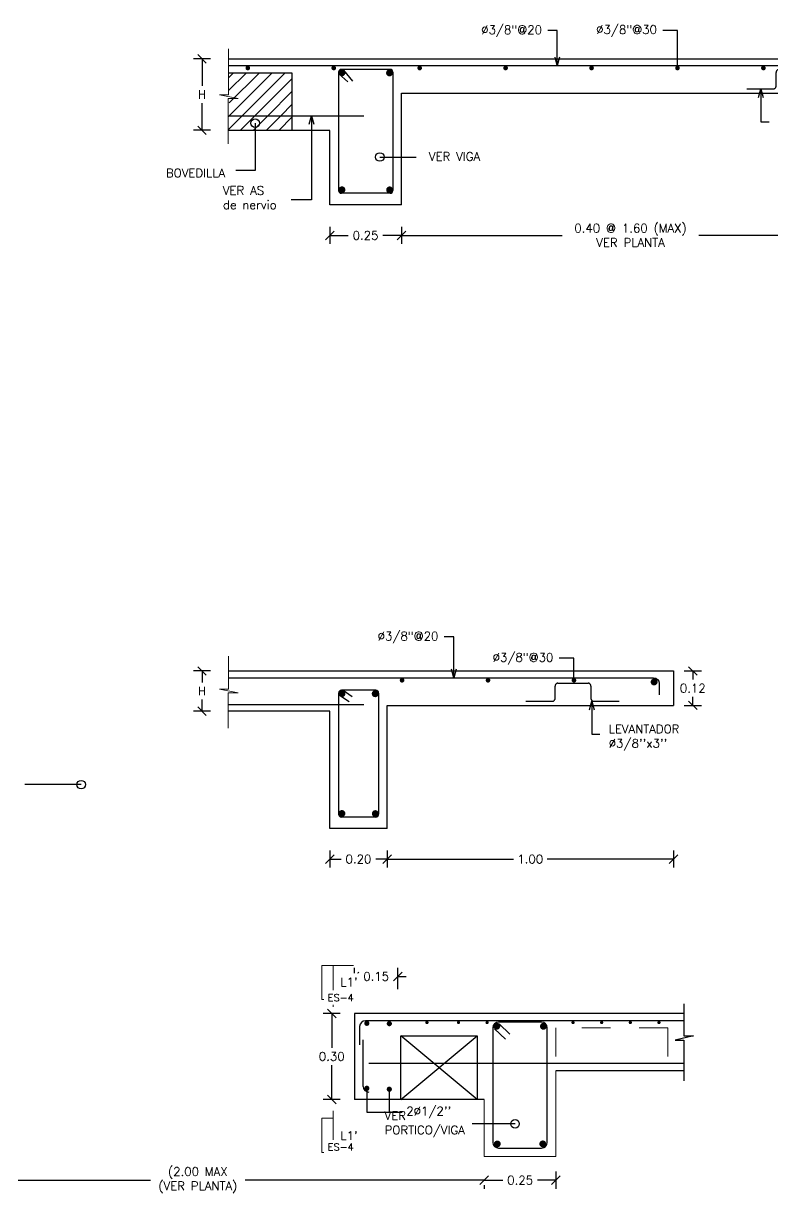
# Model space of a CAD drawing. Header units: metres. Extents: x -44 to 358, y -286 to 66.
# Drawn here: x 28.49 to 31.103, y 12.198 to 16.33 of the extents above; entities that cross this region are included whole.
import ezdxf

# ---------------------------------------------------------------- set-up
doc = ezdxf.new("R2010")
doc.units = ezdxf.units.M
doc.header["$LTSCALE"] = 0.3
doc.header["$PDMODE"] = 3
for name, pattern in [('CONTINU', [0]), ('HIDDEN', [9.525, 6.35, -3.175]), ('HIDDEN2', [4.7625, 3.175, -1.5875])]:
    doc.linetypes.add(name, pattern=pattern)
for name, color, linetype in [('ACERO', 5, 'Continuous'), ('BP', 3, 'Continuous'), ('DIMTEXTO', 4, 'Continuous'), ('HATCH', 8, 'Continuous'), ('HATCH MUROS', 8, 'Continuous'), ('SECCION', 1, 'Continuous')]:
    doc.layers.add(name, color=color, linetype=linetype)
for name, color, linetype, lineweight in [('BP-SOTANO', 3, 'Continuous', 0), ('DETALLES', 7, 'Continuous', 20), ('Losa', 8, 'HIDDEN', 18), ('VIGAS', 1, 'HIDDEN', 15)]:
    doc.layers.add(name, color=color, linetype=linetype, lineweight=lineweight)
doc.styles.add('RomanS', font='romans.shx')
doc.styles.add('SMPLEX', font='simplex.shx')
doc.dimstyles.new('D-15', dxfattribs={"dimscale": 0.15, "dimtxt": 0.2, "dimasz": 0.2, "dimexe": 0.18, "dimexo": 0.2, "dimgap": 0.1, "dimtad": 0, "dimtih": 1, "dimtoh": 1, "dimzin": 0, "dimdsep": 46, "dimtxsty": 'SMPLEX', "dimblk": 'OBLIQUE', "dimcen": 0.09, "dimdle": 0.2, "dimclrd": 4, "dimclre": 4, "dimclrt": 4, "dimadec": 0, "dimazin": 0, "dimtfac": 1, "dimtofl": 0, "dimtmove": 0, "dimatfit": 3, "dimldrblk": 'OPEN30', "dimfxl": 1, "dimtolj": 1, "dimtzin": 0, "dimarcsym": 0})
doc.dimstyles.new('DIM-15', dxfattribs={"dimscale": 0.15, "dimtxt": 0.2, "dimasz": 0.2, "dimexe": 0.2, "dimexo": 0.1, "dimgap": 0.1, "dimtad": 0, "dimtih": 1, "dimtoh": 1, "dimzin": 0, "dimdsep": 46, "dimtxsty": 'RomanS', "dimblk1": 'OBLIQUE', "dimblk2": 'OBLIQUE', "dimsah": 1, "dimcen": 0.09, "dimclrd": 4, "dimclre": 4, "dimclrt": 4, "dimadec": 0, "dimazin": 0, "dimtfac": 1, "dimtofl": 0, "dimtmove": 1, "dimatfit": 3, "dimldrblk": 'OBLIQUE', "dimfxl": 0.2, "dimfxlon": 1, "dimtolj": 1, "dimtzin": 0, "dimarcsym": 0})
pattern_1 = [(45, (2.380954, 1.215915), (-0.02245064, 0.02245064), [])]

# ---------------------------------------------------------------- blocks, each defined once
blk = doc.blocks.new('_OBLIQUE')
at = {"color": 0, "linetype": 'ByBlock'}
blk.add_line((-0.5, -0.5), (0.5, 0.5), dxfattribs=at)
blk = doc.blocks.new('*D394')
at = {"layer": 'DEFPOINTS', "color": 0, "transparency": 16777216}
for p in [(29.5584, 13.4994), (29.7584, 13.4994), (29.7584, 13.4139)]:
    blk.add_point(p, dxfattribs=at)
at = {"layer": 'DIMTEXTO', "color": 4, "lineweight": -2, "transparency": 16777216}
for p, q in [((29.5584, 13.4439), (29.5584, 13.3839)), ((29.7584, 13.4439), (29.7584, 13.3839)), ((29.5584, 13.4139), (29.5977, 13.4139)), ((29.7584, 13.4139), (29.7192, 13.4139))]:
    blk.add_line(p, q, dxfattribs=at)
at = {"layer": 'DIMTEXTO', "color": 4, "lineweight": -2, "transparency": 16777216, "xscale": 0.03, "yscale": 0.03, "zscale": 0.03, "rotation": 180}
blk.add_blockref('_OBLIQUE', (29.5584, 13.4139), dxfattribs=at)
at = {"layer": 'DIMTEXTO', "color": 4, "lineweight": -2, "transparency": 16777216, "xscale": 0.03, "yscale": 0.03, "zscale": 0.03}
blk.add_blockref('_OBLIQUE', (29.7584, 13.4139), dxfattribs=at)
at = {"layer": 'DIMTEXTO', "color": 4, "transparency": 16777216, "insert": (29.6584, 13.4139), "char_height": 0.03, "attachment_point": 5, "style": 'RomanS'}
blk.add_mtext('\\A1;0.20', dxfattribs=at)
blk = doc.blocks.new('*D395')
at = {"layer": 'DEFPOINTS', "color": 0, "linetype": 'Continuous', "transparency": 16777216}
for p in [(29.1124, 14.0705), (29.2051, 14.0705), (29.2036, 13.9305)]:
    blk.add_point(p, dxfattribs=at)
at = {"layer": 'DIMTEXTO', "color": 4, "linetype": 'Continuous', "lineweight": -2, "transparency": 16777216}
for p, q in [((29.1424, 14.0705), (29.0824, 14.0705)), ((29.1124, 14.0705), (29.1124, 14.0305)), ((29.1124, 13.9305), (29.1124, 13.9705)), ((29.1424, 13.9305), (29.0824, 13.9305))]:
    blk.add_line(p, q, dxfattribs=at)
at = {"layer": 'DIMTEXTO', "color": 4, "linetype": 'Continuous', "lineweight": -2, "transparency": 16777216, "xscale": 0.03, "yscale": 0.03, "zscale": 0.03}
for p, rotation in [((29.1124, 14.0705), 90), ((29.1124, 13.9305), 270)]:
    blk.add_blockref('_OBLIQUE', p, dxfattribs=dict(at, rotation=rotation))
at = {"layer": 'DIMTEXTO', "color": 4, "linetype": 'Continuous', "lineweight": 0, "transparency": 16777216, "insert": (29.1124, 14.0005), "char_height": 0.03, "attachment_point": 5, "style": 'RomanS'}
blk.add_mtext('\\A1;H', dxfattribs=at)
blk = doc.blocks.new('*D541')
at = {"layer": 'DEFPOINTS', "color": 0, "transparency": 16777216}
for p in [(30.7584, 13.9505), (29.7584, 13.4994), (30.7584, 13.4139)]:
    blk.add_point(p, dxfattribs=at)
at = {"layer": 'HATCH MUROS', "color": 4, "lineweight": -2, "transparency": 16777216}
for p, q in [((29.7584, 13.4439), (29.7584, 13.3839)), ((30.7584, 13.4439), (30.7584, 13.3839)), ((29.7584, 13.4139), (30.1999, 13.4139)), ((30.7584, 13.4139), (30.317, 13.4139))]:
    blk.add_line(p, q, dxfattribs=at)
at = {"layer": 'HATCH MUROS', "color": 4, "lineweight": -2, "transparency": 16777216, "xscale": 0.03, "yscale": 0.03, "zscale": 0.03, "rotation": 180}
blk.add_blockref('_OBLIQUE', (29.7584, 13.4139), dxfattribs=at)
at = {"layer": 'HATCH MUROS', "color": 4, "lineweight": -2, "transparency": 16777216, "xscale": 0.03, "yscale": 0.03, "zscale": 0.03}
blk.add_blockref('_OBLIQUE', (30.7584, 13.4139), dxfattribs=at)
at = {"layer": 'HATCH MUROS', "color": 4, "transparency": 16777216, "insert": (30.2584, 13.4139), "char_height": 0.03, "attachment_point": 5, "style": 'RomanS'}
blk.add_mtext('\\A1;1.00', dxfattribs=at)
blk = doc.blocks.new('_Open30')
at = {"color": 0, "lineweight": -2}
for p, q in [((-1, 0.27), (0, 0)), ((0, 0), (-1, -0.27)), ((0, 0), (-1, 0))]:
    blk.add_line(p, q, dxfattribs=at)
blk = doc.blocks.new('*U67')
at = {"layer": 'ACERO', "const_width": 0.008064}
blk.add_lwpolyline([(0.004032, 0, -1), (-0.004032, 0, -1)], format="xyb", close=True, dxfattribs=at)
blk = doc.blocks.new('*U68')
at = {"layer": 'HATCH MUROS', "color": 0, "linetype": 'ByBlock', "lineweight": -2}
for p in [(0, 0), (0.3, 0), (0.6, 0)]:
    blk.add_blockref('*U67', p, dxfattribs=at)
blk = doc.blocks.new('*D396')
at = {"layer": 'DEFPOINTS', "color": 0, "linetype": 'Continuous', "transparency": 16777216}
for p in [(30.7584, 14.0705), (30.8256, 14.0705), (30.7584, 13.9505)]:
    blk.add_point(p, dxfattribs=at)
at = {"layer": 'DIMTEXTO', "color": 4, "linetype": 'Continuous', "lineweight": -2, "transparency": 16777216}
for p, q in [((30.7956, 14.0705), (30.8556, 14.0705)), ((30.8256, 14.0705), (30.8256, 14.0405)), ((30.8256, 13.9505), (30.8256, 13.9805)), ((30.7956, 13.9505), (30.8556, 13.9505))]:
    blk.add_line(p, q, dxfattribs=at)
at = {"layer": 'DIMTEXTO', "color": 4, "linetype": 'Continuous', "lineweight": -2, "transparency": 16777216, "xscale": 0.03, "yscale": 0.03, "zscale": 0.03}
for p, rotation in [((30.8256, 14.0705), 90), ((30.8256, 13.9505), 270)]:
    blk.add_blockref('_OBLIQUE', p, dxfattribs=dict(at, rotation=rotation))
at = {"layer": 'DIMTEXTO', "color": 4, "linetype": 'Continuous', "lineweight": 0, "transparency": 16777216, "insert": (30.8256, 14.0105), "char_height": 0.03, "attachment_point": 5, "style": 'RomanS'}
blk.add_mtext('\\A1;0.12', dxfattribs=at)
blk = doc.blocks.new('*D397')
at = {"layer": 'DEFPOINTS', "color": 0, "transparency": 16777216}
for p in [(29.5584, 15.6767), (29.8084, 15.6767), (29.8084, 15.5911)]:
    blk.add_point(p, dxfattribs=at)
at = {"layer": 'DIMTEXTO', "color": 4, "lineweight": -2, "transparency": 16777216}
for p, q in [((29.5584, 15.6211), (29.5584, 15.5611)), ((29.8084, 15.6211), (29.8084, 15.5611)), ((29.5584, 15.5911), (29.6227, 15.5911)), ((29.8084, 15.5911), (29.7442, 15.5911))]:
    blk.add_line(p, q, dxfattribs=at)
at = {"layer": 'DIMTEXTO', "color": 4, "lineweight": -2, "transparency": 16777216, "xscale": 0.03, "yscale": 0.03, "zscale": 0.03, "rotation": 180}
blk.add_blockref('_OBLIQUE', (29.5584, 15.5911), dxfattribs=at)
at = {"layer": 'DIMTEXTO', "color": 4, "lineweight": -2, "transparency": 16777216, "xscale": 0.03, "yscale": 0.03, "zscale": 0.03}
blk.add_blockref('_OBLIQUE', (29.8084, 15.5911), dxfattribs=at)
at = {"layer": 'DIMTEXTO', "color": 4, "transparency": 16777216, "insert": (29.6834, 15.5911), "char_height": 0.03, "attachment_point": 5, "style": 'RomanS'}
blk.add_mtext('\\A1;0.25', dxfattribs=at)
blk = doc.blocks.new('*D542')
at = {"layer": 'DEFPOINTS', "color": 0, "transparency": 16777216}
for p in [(31.4084, 16.0878), (29.8084, 15.6767), (31.4084, 15.5911)]:
    blk.add_point(p, dxfattribs=at)
at = {"layer": 'HATCH MUROS', "color": 4, "lineweight": -2, "transparency": 16777216}
for p, q in [((29.8084, 15.6211), (29.8084, 15.5611)), ((31.4084, 15.6211), (31.4084, 15.5611)), ((29.8084, 15.5911), (30.3699, 15.5911)), ((31.4084, 15.5911), (30.847, 15.5911))]:
    blk.add_line(p, q, dxfattribs=at)
at = {"layer": 'HATCH MUROS', "color": 4, "lineweight": -2, "transparency": 16777216, "xscale": 0.03, "yscale": 0.03, "zscale": 0.03, "rotation": 180}
blk.add_blockref('_OBLIQUE', (29.8084, 15.5911), dxfattribs=at)
at = {"layer": 'HATCH MUROS', "color": 4, "lineweight": -2, "transparency": 16777216, "xscale": 0.03, "yscale": 0.03, "zscale": 0.03}
blk.add_blockref('_OBLIQUE', (31.4084, 15.5911), dxfattribs=at)
at = {"layer": 'HATCH MUROS', "color": 4, "transparency": 16777216, "insert": (30.6084, 15.5911), "char_height": 0.03, "attachment_point": 5, "style": 'RomanS'}
blk.add_mtext('\\A1;0.40 @ 1.60 (MAX)\\PVER PLANTA', dxfattribs=at)
blk = doc.blocks.new('*U53')
at = {"layer": 'ACERO', "const_width": 0.008064}
blk.add_lwpolyline([(0.004032, 0, -1), (-0.004032, 0, -1)], format="xyb", close=True, dxfattribs=at)
blk = doc.blocks.new('*U54')
at = {"layer": 'HATCH MUROS', "color": 0, "linetype": 'ByBlock', "lineweight": -2}
for p in [(0, 0), (0.3, 0)]:
    blk.add_blockref('*U53', p, dxfattribs=at)
at = {"layer": 'HATCH MUROS', "color": 0, "linetype": 'ByBlock', "lineweight": -2, "transparency": 16777216}
for p in [(0.6, 0), (0.9, 0), (1.2, 0), (1.5, 0), (1.8, 0)]:
    blk.add_blockref('*U53', p, dxfattribs=at)
blk = doc.blocks.new('*D620')
at = {"layer": 'DEFPOINTS', "color": 0, "linetype": 'Continuous', "transparency": 16777216}
for p in [(30.0978, 12.339, 0.3593), (30.3478, 12.3378), (30.0978, 12.293)]:
    blk.add_point(p, dxfattribs=at)
at = {"layer": 'DIMTEXTO', "color": 4, "linetype": 'Continuous', "lineweight": -2, "transparency": 16777216}
for p, q in [((30.3478, 12.3228), (30.3478, 12.263)), ((30.0978, 12.293), (30.1621, 12.293)), ((30.0978, 12.2754), (30.0978, 12.263)), ((30.3478, 12.293), (30.2835, 12.293))]:
    blk.add_line(p, q, dxfattribs=at)
at = {"layer": 'DIMTEXTO', "color": 4, "linetype": 'Continuous', "lineweight": -2, "transparency": 16777216, "xscale": 0.03, "yscale": 0.03, "zscale": 0.03, "rotation": 180}
blk.add_blockref('_OBLIQUE', (30.0978, 12.293), dxfattribs=at)
at = {"layer": 'DIMTEXTO', "color": 4, "linetype": 'Continuous', "lineweight": -2, "transparency": 16777216, "xscale": 0.03, "yscale": 0.03, "zscale": 0.03}
blk.add_blockref('_OBLIQUE', (30.3478, 12.293), dxfattribs=at)
at = {"layer": 'DIMTEXTO', "color": 4, "linetype": 'Continuous', "lineweight": 0, "transparency": 16777216, "insert": (30.2228, 12.293), "char_height": 0.03, "attachment_point": 5, "style": 'RomanS'}
blk.add_mtext('\\A1;0.25', dxfattribs=at)
blk = doc.blocks.new('*D621')
at = {"layer": 'DEFPOINTS', "color": 0, "linetype": 'Continuous', "transparency": 16777216}
for p in [(28.0978, 12.3457), (30.0978, 12.339, 0.3593), (28.0978, 12.293)]:
    blk.add_point(p, dxfattribs=at)
at = {"layer": 'DIMTEXTO', "color": 4, "linetype": 'Continuous', "lineweight": -2, "transparency": 16777216}
for p, q in [((28.0978, 12.323), (28.0978, 12.263)), ((28.0978, 12.293), (28.9321, 12.293)), ((30.0978, 12.293), (29.2635, 12.293)), ((30.0978, 12.2754), (30.0978, 12.263))]:
    blk.add_line(p, q, dxfattribs=at)
at = {"layer": 'DIMTEXTO', "color": 4, "linetype": 'Continuous', "lineweight": -2, "transparency": 16777216, "xscale": 0.03, "yscale": 0.03, "zscale": 0.03, "rotation": 180}
blk.add_blockref('_OBLIQUE', (28.0978, 12.293), dxfattribs=at)
at = {"layer": 'DIMTEXTO', "color": 4, "linetype": 'Continuous', "lineweight": -2, "transparency": 16777216, "xscale": 0.03, "yscale": 0.03, "zscale": 0.03}
blk.add_blockref('_OBLIQUE', (30.0978, 12.293), dxfattribs=at)
at = {"layer": 'DIMTEXTO', "color": 4, "linetype": 'Continuous', "lineweight": 0, "transparency": 16777216, "insert": (29.0978, 12.293), "char_height": 0.03, "attachment_point": 5, "style": 'RomanS'}
blk.add_mtext('\\A1;(2.00 MAX\\P(VER PLANTA)', dxfattribs=at)
blk = doc.blocks.new('*D622')
at = {"layer": 'DEFPOINTS', "color": 0, "linetype": 'Continuous', "transparency": 16777216}
for p in [(29.5652, 12.875), (29.6116, 12.875), (29.6452, 12.575)]:
    blk.add_point(p, dxfattribs=at)
at = {"layer": 'DIMTEXTO', "color": 4, "linetype": 'Continuous', "lineweight": -2, "transparency": 16777216}
for p, q in [((29.5952, 12.875), (29.5352, 12.875)), ((29.5652, 12.875), (29.5652, 12.755)), ((29.5652, 12.575), (29.5652, 12.695)), ((29.5952, 12.575), (29.5352, 12.575))]:
    blk.add_line(p, q, dxfattribs=at)
at = {"layer": 'DIMTEXTO', "color": 4, "linetype": 'Continuous', "lineweight": -2, "transparency": 16777216, "xscale": 0.03, "yscale": 0.03, "zscale": 0.03}
for p, rotation in [((29.5652, 12.875), 90), ((29.5652, 12.575), 270)]:
    blk.add_blockref('_OBLIQUE', p, dxfattribs=dict(at, rotation=rotation))
at = {"layer": 'DIMTEXTO', "color": 4, "linetype": 'Continuous', "lineweight": 0, "transparency": 16777216, "insert": (29.5652, 12.725), "char_height": 0.03, "attachment_point": 5, "style": 'RomanS'}
blk.add_mtext('\\A1;0.30', dxfattribs=at)
blk = doc.blocks.new('A$C64151F5E')
at = {"layer": 'DETALLES', "color": 6, "linetype": 'Continuous'}
blk.add_line((0, 0), (0, 0.255), dxfattribs=at)
at = {"layer": 'DETALLES', "color": 5, "linetype": 'Continuous'}
blk.add_line((-0.424, 0), (-0.514, 0), dxfattribs=at)
at = {"layer": 'DETALLES', "color": 8, "linetype": 'Continuous'}
blk.add_lwpolyline([(0, -0.14), (-0.424, -0.14), (-0.424, 0), (0, 0)], close=True, dxfattribs=at)
blk = doc.blocks.new('*D623')
at = {"layer": 'DEFPOINTS', "color": 0, "linetype": 'Continuous', "transparency": 16777216}
for p in [(29.7956, 13.0044), (29.6452, 12.875), (29.7956, 12.875)]:
    blk.add_point(p, dxfattribs=at)
at = {"layer": 'DIMTEXTO', "color": 4, "linetype": 'Continuous', "lineweight": -2, "transparency": 16777216}
for p, q in [((29.6452, 12.9594), (29.6452, 13.0344)), ((29.7956, 12.9594), (29.7956, 13.0344)), ((29.6452, 13.0044), (29.6152, 13.0044)), ((29.7956, 13.0044), (29.8256, 13.0044))]:
    blk.add_line(p, q, dxfattribs=at)
at = {"layer": 'DIMTEXTO', "color": 4, "linetype": 'Continuous', "lineweight": -2, "transparency": 16777216, "xscale": 0.03, "yscale": 0.03, "zscale": 0.03}
blk.add_blockref('_OBLIQUE', (29.6452, 13.0044), dxfattribs=at)
at = {"layer": 'DIMTEXTO', "color": 4, "linetype": 'Continuous', "lineweight": -2, "transparency": 16777216, "xscale": 0.03, "yscale": 0.03, "zscale": 0.03, "rotation": 180}
blk.add_blockref('_OBLIQUE', (29.7956, 13.0044), dxfattribs=at)
at = {"layer": 'DIMTEXTO', "color": 4, "linetype": 'Continuous', "lineweight": 0, "transparency": 16777216, "insert": (29.7204, 13.0044), "char_height": 0.03, "attachment_point": 5, "style": 'RomanS'}
blk.add_mtext('\\A1;0.15', dxfattribs=at)
blk = doc.blocks.new('*D703')
at = {"layer": 'DEFPOINTS', "color": 0, "linetype": 'Continuous', "transparency": 16777216}
for p in [(29.1124, 16.2078), (29.2051, 16.2078), (29.2036, 15.9578)]:
    blk.add_point(p, dxfattribs=at)
at = {"layer": 'DIMTEXTO', "color": 4, "linetype": 'Continuous', "lineweight": -2, "transparency": 16777216}
for p, q in [((29.1424, 16.2078), (29.0824, 16.2078)), ((29.1124, 16.2078), (29.1124, 16.1128)), ((29.1124, 15.9578), (29.1124, 16.0528)), ((29.1424, 15.9578), (29.0824, 15.9578))]:
    blk.add_line(p, q, dxfattribs=at)
at = {"layer": 'DIMTEXTO', "color": 4, "linetype": 'Continuous', "lineweight": -2, "transparency": 16777216, "xscale": 0.03, "yscale": 0.03, "zscale": 0.03}
for p, rotation in [((29.1124, 16.2078), 90), ((29.1124, 15.9578), 270)]:
    blk.add_blockref('_OBLIQUE', p, dxfattribs=dict(at, rotation=rotation))
at = {"layer": 'DIMTEXTO', "color": 4, "linetype": 'Continuous', "lineweight": 0, "transparency": 16777216, "insert": (29.1124, 16.0828), "char_height": 0.03, "attachment_point": 5, "style": 'RomanS'}
blk.add_mtext('\\A1;H', dxfattribs=at)

msp = doc.modelspace()

# ---------------------------------------------------------------- hatches: boundary and pattern name
at = {"layer": 'HATCH MUROS'}
h = msp.add_hatch(dxfattribs=at)
h.set_pattern_fill('ANSI31', color=8, scale=0.01, style=0)
h.set_pattern_definition(pattern_1)
h.paths.add_polyline_path([(29.2051306, 16.1577516), (29.2051306, 16.0544147), (29.238658, 16.0480817), (29.2035945, 16.0480817), (29.2035945, 16.0089093), (29.427529, 16.0089093), (29.427529, 16.1077516), (29.427529, 16.1577516)])
h = msp.add_hatch(dxfattribs=at)
h.set_pattern_fill('ANSI31', color=8, scale=0.01, style=0)
h.set_pattern_definition(pattern_1)
h.paths.add_polyline_path([(29.427529, 16.0089093), (29.2035945, 16.0089093), (29.2035945, 15.9577516), (29.427529, 15.9577516)])

# ---------------------------------------------------------------- linework, layer by layer
at = {"layer": 'ACERO'}
for p, q in [((29.5890708, 16.1604787), (29.5890708, 15.7479001)), ((29.7687505, 16.1704787), (29.5990708, 16.1704787)), ((29.6066658, 16.1678936), (29.6375283, 16.1290333)), ((29.7787505, 16.1604787), (29.7787505, 15.7479001)), ((29.5900618, 16.1554046), (29.6209243, 16.1265443)), ((29.7687505, 15.7379001), (29.5990708, 15.7379001)), ((29.5890708, 13.993221), (29.5890708, 13.5706424)), ((29.5890708, 13.9882231), (29.6255637, 13.9637611)), ((29.7187505, 14.003221), (29.5990708, 14.003221)), ((29.604739, 14.003221), (29.6368042, 13.9811072)), ((29.7287505, 13.993221), (29.7287505, 13.5706424)), ((29.7187505, 13.5606424), (29.5990708, 13.5606424)), ((29.6627786, 12.8296617), (29.6627786, 12.7656492)), ((30.7940221, 12.8496617), (29.6827786, 12.8496617)), ((30.1337358, 12.8213821), (30.1717127, 12.7851913)), ((30.149454, 12.8393068), (30.187431, 12.803116)), ((29.6750668, 12.6204207, 0), (29.6750668, 12.7829569)), ((30.794077, 12.7004207), (29.6950668, 12.7004207))]:
    msp.add_line(p, q, dxfattribs=at)
for points in [[(29.2051306, 16.183862), (31.3388995, 16.183862, -0.408073112), (31.3588995, 16.1632645), (31.3588995, 16.1242664)], [(29.2051306, 14.0466043), (30.6888995, 14.0466043, -0.414213562), (30.7088995, 14.0266043), (30.7088995, 13.9870086)]]:
    msp.add_lwpolyline(points, format="xyb", dxfattribs=at)
for points, const_width in [([(29.6071469, 16.158708, -1), (29.5951469, 16.158708, -1)], 0.012), ([(29.7730538, 16.1582644, -1), (29.7610538, 16.1582644, -1)], 0.012), ([(29.6069612, 15.7502412, -1), (29.5949612, 15.7502412, -1)], 0.012), ([(29.7733787, 15.7499331, -1), (29.7613787, 15.7499331, -1)], 0.012), ([(30.6967578, 14.0319992, -1), (30.6847578, 14.0319992, -1)], 0.012), ([(29.6071469, 13.9914502, -1), (29.5951469, 13.9914502, -1)], 0.012), ([(29.7230538, 13.9910067, -1), (29.7110538, 13.9910067, -1)], 0.012), ([(29.6069612, 13.5729835, -1), (29.5949612, 13.5729835, -1)], 0.012), ([(29.7233787, 13.5726754, -1), (29.7113787, 13.5726754, -1)], 0.012), ([(29.6923708, 12.8404769, 1), (29.6833708, 12.8404769, 1)], 0.009), ([(29.7707782, 12.8393897, -1), (29.7617782, 12.8393897, -1)], 0.009), ([(29.8948509, 12.8432837, 1), (29.9004759, 12.8432837, 1)], 0.005625), ([(30.0048509, 12.8432837, 1), (30.0104759, 12.8432837, 1)], 0.005625), ([(30.1048509, 12.8432837, 1), (30.1104759, 12.8432837, 1)], 0.005625), ([(30.1475191, 12.8304704, -1), (30.1355191, 12.8304704, -1)], 0.012), ([(30.3103675, 12.8300269, -1), (30.2983675, 12.8300269, -1)], 0.012), ([(30.4048509, 12.8432837, 1), (30.4104759, 12.8432837, 1)], 0.005625), ([(30.5048509, 12.8432837, 1), (30.5104759, 12.8432837, 1)], 0.005625), ([(30.6048509, 12.8432837, 1), (30.6104759, 12.8432837, 1)], 0.005625), ([(30.7048509, 12.8432837, 1), (30.7104759, 12.8432837, 1)], 0.005625), ([(29.6923708, 12.6136707, 1), (29.6833708, 12.6136707, 1)], 0.009), ([(29.7707782, 12.6103568, -1), (29.7617782, 12.6103568, -1)], 0.009), ([(30.1491862, 12.4194131, -1), (30.1371862, 12.4194131, -1)], 0.012), ([(30.3080391, 12.419644, -1), (30.2960391, 12.419644, -1)], 0.012)]:
    msp.add_lwpolyline(points, format="xyb", close=True, dxfattribs=dict(at, const_width=const_width))
at = {"layer": 'ACERO', "color": 2, "linetype": 'HIDDEN'}
for points in [[(31.0145272, 16.1021548), (31.1063229, 16.1021548, 0.414213562), (31.1163229, 16.1121548), (31.1163229, 16.1600939, -0.414213562), (31.1263229, 16.1700939), (31.2312884, 16.1700939, -0.414213562), (31.2412884, 16.1600939), (31.2412884, 16.1121548, 0.414213562), (31.2512884, 16.1021548), (31.3393811, 16.1021548)], [(30.2433821, 13.964897), (30.3351779, 13.964897, 0.414213562), (30.3451779, 13.974897), (30.3451779, 14.0179372, -0.414213562), (30.3551779, 14.0279372), (30.4601434, 14.0279372, -0.414213562), (30.4701434, 14.0179372), (30.4701434, 13.974897, 0.414213562), (30.4801434, 13.964897), (30.5682361, 13.964897)]]:
    msp.add_lwpolyline(points, format="xyb", dxfattribs=at)
at = {"layer": 'ACERO'}
for points in [[(29.2035945, 16.0089093), (29.6770554, 16.0089093)], [(29.2035945, 13.953051), (29.6770554, 13.953051)]]:
    msp.add_lwpolyline(points, dxfattribs=at)
msp.add_lwpolyline([(30.2973867, 12.8450412), (30.1477865, 12.8450412, 0.414213562), (30.1277865, 12.8250412), (30.1277865, 12.4250412, 0.414213562), (30.1477865, 12.4050412), (30.2973867, 12.4050412, 0.414213562), (30.3173867, 12.4250412), (30.3173867, 12.8250412, 0.414213562)], format="xyb", close=True, dxfattribs=at)
for centre, radius, start, end in [((29.5990708, 16.1604787), 0.01, 90, 180), ((29.7687505, 16.1604787), 0.01, 0, 90), ((29.5990708, 15.7479001), 0.01, 180, 270), ((29.7687505, 15.7479001), 0.01, 270, 0), ((29.5990708, 13.993221), 0.01, 90, 180), ((29.7187505, 13.993221), 0.01, 0, 90), ((29.5990708, 13.5706424), 0.01, 180, 270), ((29.7187505, 13.5706424), 0.01, 270, 0), ((29.6827786, 12.8296617, 0), 0.02, 90, 180), ((29.6950668, 12.6204207), 0.02, 180, 270)]:
    msp.add_arc(centre, radius, start, end, dxfattribs=at)
at = {"layer": 'BP'}
msp.add_lwpolyline([(30.7940221, 12.9089229), (30.7940221, 12.7969091), (30.8284001, 12.7969091), (30.7646255, 12.7812792), (30.794077, 12.7812792), (30.794077, 12.6399811)], dxfattribs=at)
at = {"layer": 'DIMTEXTO'}
for p, q in [((29.6878708, 12.6136707), (29.6878708, 12.530409)), ((29.7662175, 12.6136707), (29.7662175, 12.530409)), ((29.6878708, 12.530409), (29.8115376, 12.530409))]:
    msp.add_line(p, q, dxfattribs=at)
for points in [[(30.7722825, 16.183862), (30.7722825, 16.3068559), (30.7209825, 16.3068559)], [(30.410889, 14.0466043), (30.410889, 14.1154108), (30.359589, 14.1154108)]]:
    msp.add_lwpolyline(points, dxfattribs=at)
at = {"layer": 'HATCH'}
for p, q in [((29.806186, 12.5750412), (29.806186, 12.7970634)), ((29.806186, 12.7970634), (30.0727433, 12.7970634)), ((29.806186, 12.5750412), (30.0727433, 12.7970634)), ((30.0727433, 12.5750412), (29.806186, 12.7970634)), ((30.0727433, 12.7970634), (30.0727433, 12.5750412))]:
    msp.add_line(p, q, dxfattribs=at)
at = {"layer": 'HATCH MUROS', "color": 8}
for p, q in [((29.427529, 16.1577516), (29.2051306, 16.1577516)), ((29.427529, 15.9577516), (29.427529, 16.1577516))]:
    msp.add_line(p, q, dxfattribs=at)
at = {"layer": 'Losa', "linetype": 'HIDDEN2', "lineweight": 0, "ltscale": 0.1}
for p, q in [((30.7382707, 12.8250412), (30.3477865, 12.8250412)), ((30.3477865, 12.8250412), (30.3477865, 12.6750412)), ((30.7382707, 12.8250412), (30.7382707, 12.6750412))]:
    msp.add_line(p, q, dxfattribs=at)
at = {"layer": 'SECCION', "color": 1, "linetype": 'CONTINU', "ltscale": 0.025}
for p, q in [((29.2051306, 16.20777), (31.4084455, 16.20777)), ((29.8084455, 16.08777), (31.4084455, 16.08777)), ((29.8084455, 15.69777), (29.8084455, 16.08777)), ((29.5584455, 15.9577516), (29.2035945, 15.9577516)), ((29.5584455, 15.69777), (29.5584455, 15.9577516)), ((29.8084455, 15.69777), (29.5584455, 15.69777)), ((29.2051306, 14.0705123), (30.7584455, 14.0705123)), ((30.7584455, 14.0705123), (30.7584455, 13.9505123)), ((29.5584455, 13.9305123), (29.2035945, 13.9305123)), ((29.5584455, 13.5205123), (29.5584455, 13.9305123)), ((29.7584455, 13.9505123), (30.7584455, 13.9505123)), ((29.7584455, 13.5205123), (29.7584455, 13.9505123)), ((29.7584455, 13.5205123), (29.5584455, 13.5205123)), ((30.7940221, 12.8750412), (29.6451807, 12.8750412)), ((29.6451807, 12.8750412), (29.6451807, 12.5750412)), ((30.794077, 12.6750412), (30.3477865, 12.6750412)), ((30.0977865, 12.5750412), (29.6451807, 12.5750412))]:
    msp.add_line(p, q, dxfattribs=at)
at = {"layer": 'VIGAS', "color": 3, "linetype": 'Continuous'}
for points in [[(29.2051306, 16.242157), (29.2051306, 16.0814635), (29.1736423, 16.0814635), (29.238658, 16.0691828), (29.2035945, 16.0691828), (29.2035945, 15.9111496)], [(29.2051306, 14.1221948), (29.2051306, 14.0070086), (29.1736423, 14.0070086), (29.238658, 13.9947278), (29.2035945, 13.9947278), (29.2035945, 13.8710051)]]:
    msp.add_lwpolyline(points, dxfattribs=at)
at = {"layer": 'VIGAS', "color": 1, "linetype": 'Continuous'}
msp.add_lwpolyline([(30.0977865, 12.5750412), (30.0977865, 12.3750412), (30.3477865, 12.3750412), (30.3477865, 12.6750412)], dxfattribs=at)

# ---------------------------------------------------------------- block references
at = {"layer": 'BP-SOTANO', "yscale": 0.28125, "zscale": 0.28125, "rotation": 270}
for p, xscale in [((29.570077, 13.0427593), -0.28125), ((29.570077, 12.3901086), 0.28125)]:
    msp.add_blockref('A$C64151F5E', p, dxfattribs=dict(at, xscale=xscale))
at = {"layer": 'HATCH MUROS'}
for name, p in [('*U54', (29.2722825, 16.1752956)), ('*U68', (29.810889, 14.0380379))]:
    msp.add_blockref(name, p, dxfattribs=at)

# ---------------------------------------------------------------- texts
at = {"layer": 'DIMTEXTO', "char_height": 0.03, "attachment_point": 4, "style": 'RomanS'}
for s, insert in [('%%C3/8"@20', (30.0869376, 16.3037973)), ('%%C3/8"@30', (30.488313, 16.3044076)), ('BOVEDILLA', (28.9864287, 15.8088609)), ('VER AS\\Pde nervio', (29.1852951, 15.7228594)), ('%%C3/8"@20', (29.725544, 14.1871292)), ('%%C3/8"@30', (30.1269194, 14.1129625)), ("LEVANTADOR \\P%%C3/8''x3''", (30.532186, 13.8380284))]:
    msp.add_mtext(s, dxfattribs=dict(at, insert=insert))
at = {"layer": 'DIMTEXTO', "insert": (30.0833605, 15.8663647), "char_height": 0.03, "width": 0.234285714, "attachment_point": 6, "style": 'RomanS'}
msp.add_mtext('VER VIGA', dxfattribs=at)
at = {"layer": 'DIMTEXTO', "color": 4, "char_height": 0.03, "attachment_point": 4, "style": 'SMPLEX'}
for s, insert in [('VER \\PPORTICO/VIGA', (29.7498167, 12.4882032, 0.1950288)), ("2%%C1/2''", (29.8254682, 12.5292479, 0.4671289))]:
    msp.add_mtext(s, dxfattribs=dict(at, insert=insert))

# ---------------------------------------------------------------- dimensions: what is measured, and where the dimension line sits
at = {"layer": 'DIMTEXTO', "linetype": 'Continuous', "lineweight": 0}
for base, p1, p2, picture, middle in [((29.112363, 16.20777), (29.2035945, 15.9577516), (29.2051306, 16.20777), '*D703', (29.112363, 16.0827608)), ((29.112363, 14.0705123), (29.2035945, 13.9305123), (29.2051306, 14.0705123), '*D395', (29.112363, 14.0005123))]:
    dim = msp.add_linear_dim(base=base, p1=p1, p2=p2, angle=90, text='H', dimstyle='DIM-15', dxfattribs=at)
    dim.commit()
    dim.dimension.update_dxf_attribs({"geometry": picture, "text_midpoint": middle})
at = {"layer": 'DIMTEXTO'}
for base, p1, p2, picture, middle in [((29.8084455, 15.5911408), (29.5584455, 15.676702), (29.8084455, 15.676702), '*D397', (29.6834455, 15.5911408)), ((29.7584455, 13.4138831), (29.5584455, 13.4994442), (29.7584455, 13.4994442), '*D394', (29.6584455, 13.4138831))]:
    dim = msp.add_linear_dim(base=base, p1=p1, p2=p2, angle=0, dimstyle='DIM-15', dxfattribs=at)
    dim.commit()
    dim.dimension.update_dxf_attribs({"geometry": picture, "text_midpoint": middle})
at = {"layer": 'DIMTEXTO', "linetype": 'Continuous', "lineweight": 0}
for base, p1, p2, picture, middle in [((30.8255747, 14.0705123), (30.7584455, 13.9505123), (30.7584455, 14.0705123), '*D396', (30.8255747, 14.0105123)), ((29.5651524, 12.8750412), (29.6451807, 12.5750412), (29.6116226, 12.8750412), '*D622', (29.5651524, 12.7250412))]:
    dim = msp.add_linear_dim(base=base, p1=p1, p2=p2, angle=90, dimstyle='DIM-15', dxfattribs=at)
    dim.commit()
    dim.dimension.update_dxf_attribs({"geometry": picture, "text_midpoint": middle})
dim = msp.add_linear_dim(base=(29.7955502, 13.0044198), p1=(29.6451807, 12.8750412), p2=(29.7955502, 12.8750412), dimstyle='DIM-15', override={"dimfxl": 0.3, "dimfxlon": 1}, dxfattribs=at)
dim.commit()
dim.dimension.update_dxf_attribs({"geometry": '*D623', "text_midpoint": (29.7203655, 13.0044198)})
dim = msp.add_linear_dim(base=(28.0977865, 12.2930261), p1=(30.0977865, 12.3390094, 0.359334), p2=(28.0977865, 12.3456785), text='(<> MAX\\P(VER PLANTA)', dimstyle='DIM-15', dxfattribs=at)
dim.commit()
dim.dimension.update_dxf_attribs({"geometry": '*D621', "text_midpoint": (29.0977865, 12.2930261)})
dim = msp.add_linear_dim(base=(30.0977865, 12.2930261), p1=(30.3477865, 12.3377907), p2=(30.0977865, 12.3390094, 0.359334), dimstyle='DIM-15', dxfattribs=at)
dim.commit()
dim.dimension.update_dxf_attribs({"geometry": '*D620', "text_midpoint": (30.2227865, 12.2930261)})
at = {"layer": 'HATCH MUROS'}
dim = msp.add_linear_dim(base=(31.4084455, 15.5911408), p1=(29.8084455, 15.676702), p2=(31.4084455, 16.08777), angle=0, text='0.40 @ <> (MAX)\\PVER PLANTA', dimstyle='DIM-15', dxfattribs=at)
dim.commit()
dim.dimension.update_dxf_attribs({"geometry": '*D542', "text_midpoint": (30.6084455, 15.5911408)})
dim = msp.add_linear_dim(base=(30.7584455, 13.4138831), p1=(29.7584455, 13.4994442), p2=(30.7584455, 13.9505123), angle=0, dimstyle='DIM-15', dxfattribs=at)
dim.commit()
dim.dimension.update_dxf_attribs({"geometry": '*D541', "text_midpoint": (30.2584455, 13.4138831)})

# ---------------------------------------------------------------- leaders
at = {"layer": 'DIMTEXTO', "linetype": 'Continuous', "lineweight": 0}
for points in [[(30.3528508, 16.1836497), (30.3528508, 16.3062456), (30.3196071, 16.3062456)], [(29.9914572, 14.0463919), (29.9914572, 14.1895775), (29.9582135, 14.1895775)]]:
    msp.add_leader(points, dimstyle='D-15', dxfattribs=at)
at = {"layer": 'DIMTEXTO'}
for points in [[(31.0633779, 16.1021548), (31.0633779, 15.9874898), (31.0918904, 15.9874898)], [(29.4943618, 16.0089093), (29.4943618, 15.7154515), (29.423429, 15.7154515)], [(30.4728794, 13.964897), (30.4728794, 13.8502321), (30.5013918, 13.8502321)]]:
    msp.add_leader(points, dimstyle='D-15', override={"dimtmove": 1}, dxfattribs=at)
at = {"layer": 'DIMTEXTO', "linetype": 'Continuous', "lineweight": 0}
for points, dimstyle in [([(29.2979826, 15.9827908), (29.2979826, 15.8179329), (29.2309066, 15.8179329)], 'DIM-15'), ([(29.7332213, 15.8646845), (29.8599463, 15.8646845)], 'D-15'), ([(28.6907474, 13.6736981), (28.4938773, 13.6736981)], 'D-15')]:
    msp.add_leader(points, dimstyle=dimstyle, override={"dimldrblk": 'DotBlank'}, dxfattribs=at)
at = {"layer": 'DIMTEXTO', "color": 4}
msp.add_leader([(30.2051641, 12.4892655, 0.3783733), (30.0558337, 12.4892655, 0.3783733)], dimstyle='D-15', override={"dimgap": 0.1, "dimtad": 0, "dimldrblk": 'DotBlank'}, dxfattribs=at)

# ---------------------------------------------------------------- next in the draw order: texts
at = {"layer": 'DIMTEXTO', "color": 4, "char_height": 0.03, "attachment_point": 4, "style": 'SMPLEX', "bg_fill": 2}
for insert in [(29.5954773, 12.9846066), (29.5954773, 12.4482613)]:
    msp.add_mtext("\\A1;L1'", dxfattribs=dict(at, insert=insert))

# ---------------------------------------------------------------- next in the draw order: texts
at = {"layer": 'DIMTEXTO', "color": 4, "char_height": 0.025, "attachment_point": 4, "style": 'SMPLEX', "bg_fill": 2}
for insert in [(29.5512572, 12.9301873), (29.5512572, 12.408633)]:
    msp.add_mtext('\\A1;ES-4', dxfattribs=dict(at, insert=insert))

doc.saveas('drawing.dxf')
